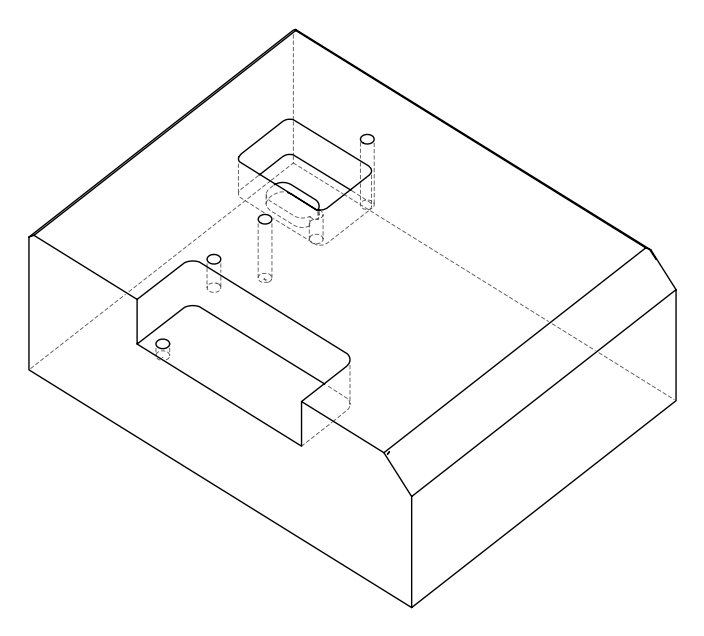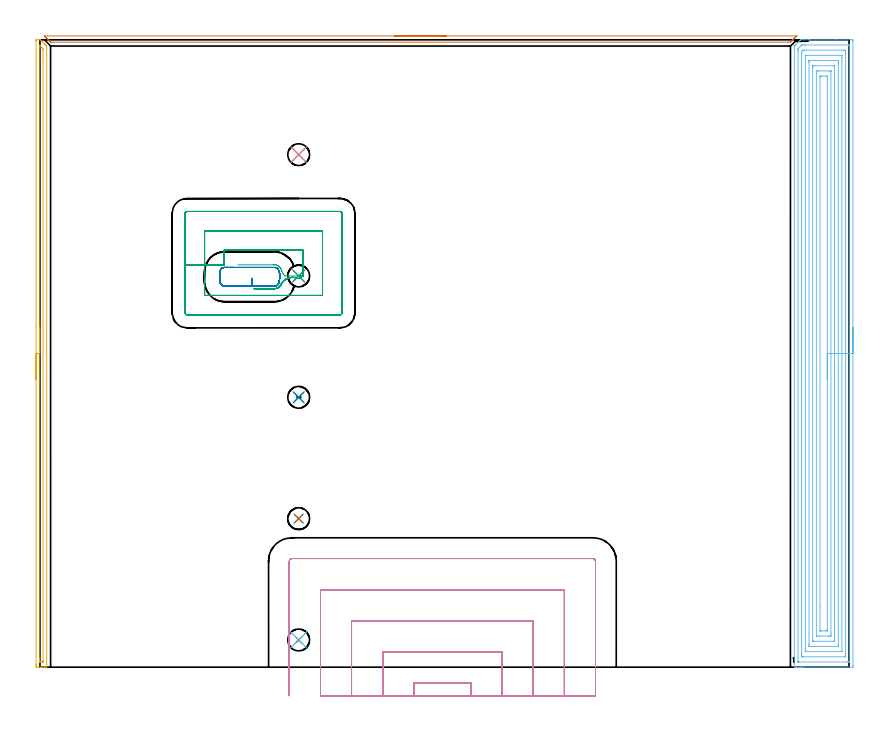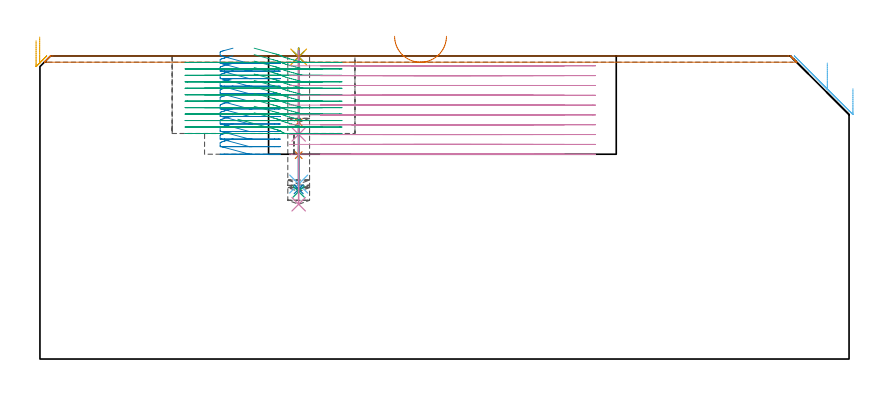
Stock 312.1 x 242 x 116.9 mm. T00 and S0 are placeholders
(PLAN: 16 operations, 5 tool changes, 61.5 min)
(1 SPOT_DRILL | STEP1POCKET | NXT0321_9005460120000 | 0.04 min | 4163 mm3)
(2 SPOT_DRILL_1 | STEP1POCKET_1 | NXT0321_9005460120000 | 0.03 min | 0 mm3)
(3 SPOT_DRILL_2 | STEP1POCKET_2 | NXT0321_9005460120000 | 0.03 min | 1 mm3)
(4 SPOT_DRILL_3 | STEP1POCKET_3 | NXT0321_9005460120000 | 0.03 min | 3259 mm3)
(5 SPOT_DRILL_4 | STEP1POCKET_4 | NXT0321_9005460120000 | 0.03 min | 1 mm3)
(6 DRILL_BLIND_HOLE_INTO_CENTER | STEP1POCKET | NXT0301_055 | 0.06 min | 612 mm3)
(7 DRILL_BLIND_HOLE_INTO_CENTER_1 | STEP1POCKET_1 | NXT0301_055 | 0.11 min | 1356 mm3)
(8 DRILL_BLIND_HOLE_INTO_CENTER_2 | STEP1POCKET_2 | NXT0301_055 | 0.22 min | 2779 mm3)
(9 DRILL_BLIND_HOLE_INTO_CENTER_3 | STEP1POCKET_3 | NXT0301_055 | 0.11 min | 1213 mm3)
(10 DRILL_BLIND_HOLE_INTO_CENTER_4 | STEP1POCKET_4 | NXT0301_055 | 0.24 min | 3101 mm3)
(11 AREA_MILL | FG_CHAMFER_SURFACE | UGT0205_001 | 4.02 min | 2036 mm3)
(12 AREA_MILL_1 | FG_CHAMFER_SURFACE_1 | UGT0205_001 | 15.91 min | 61800 mm3)
(13 AREA_MILL_2 | FG_CHAMFER_SURFACE_2 | UGT0205_001 | 2.46 min | 831 mm3)
(14 MILL_OPEN_POCKET | POCKET_OPEN | NXT0201_011 | Follow Part, ap 3, ae 75% | 2.87 min | 22198 mm3)
(15 MILL_RECTANGULAR_POCKET | POCKET_RECTANGULAR_STRAIGHT | NXT0201_013 | Follow Part, ap 2.5, ae 75% | 10.74 min | 83651 mm3)
(16 MILL_SLOT | SLOT_PARTIAL_RECTANGULAR | NXT0201_012 | Follow Part, ap 4, ae 75% | 24.66 min | 248110 mm3)
(TOOL NXT0321_9005460120000 | NC Spot Drill, 142deg, 12mm, Carbide, Uncoated | D12 PA142 FL30 Z2)
(TOOL NXT0301_055 | Carbide Drill 8.4mm [860.1-0840-042A1-MM 2214] | D8.4 PA140 FL61 Z2)
(TOOL UGT0205_001 | Chamfer Mill 20 x 3 x 45 deg. | D20 FL50 Z2)
(TOOL NXT0201_011 | ENDMILL 12mm [2P460-1200-NA 1630] | D12 FL38 Z6)
(TOOL NXT0201_013 | ENDMILL 10mm | D10 FL30 Z4)
(TOOL NXT0201_012 | ENDMILL 16mm [2P460-1600-NA 1630] | D16 FL38 Z6)
(OP 1 SPOT_DRILL)
G17 G21 G94 G90
T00 M6
G54
G17 G0 G90 X99.8 Y10.5 S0 M3
G43 Z126.9 H0
G94 G81 G98 Z78.638 F250. R82.
G80
M5
M2
(OP 2 SPOT_DRILL_1)
G17 G21 G94 G90
T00 M6
G54
G17 G0 G90 X99.8 Y57.3 S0 M3
G43 Z126.9 H0
G94 G81 G98 Z116.538 F250. R119.9
G80
M5
M2
(OP 3 SPOT_DRILL_2)
G17 G21 G94 G90
T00 M6
G54
G17 G0 G90 X99.8 Y104.1 S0 M3
G43 Z126.9 H0
G94 G81 G98 Z116.538 F250. R119.9
G80
M5
M2
(OP 4 SPOT_DRILL_3)
G17 G21 G94 G90
T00 M6
G54
G17 G0 G90 X99.8 Y150.9 S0 M3
G43 Z126.9 H0
G94 G81 G98 Z86.638 F250. R90.
G80
M5
M2
(OP 5 SPOT_DRILL_4)
G17 G21 G94 G90
T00 M6
G54
G17 G0 G90 X99.8 Y197.7 S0 M3
G43 Z126.9 H0
G94 G81 G98 Z116.538 F250. R119.9
G80
M5
M2
(OP 6 DRILL_BLIND_HOLE_INTO_CENTER)
G17 G21 G94 G90
T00 M6
G54
G17 G0 G90 X99.8 Y10.5 S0 M3
G43 Z126.9 H1
G94 G81 G98 Z67.5 F250. R81.
G80
M5
M2
(OP 7 DRILL_BLIND_HOLE_INTO_CENTER_1)
G17 G21 G94 G90
T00 M6
G54
G17 G0 G90 X99.8 Y57.3 S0 M3
G43 Z126.9 H1
G94 G81 G98 Z91.3 F250. R118.9
G80
M5
M2
(OP 8 DRILL_BLIND_HOLE_INTO_CENTER_2)
G17 G21 G94 G90
T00 M6
G54
G17 G0 G90 X99.8 Y104.1 S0 M3
G43 Z126.9 H1
G94 G81 G98 Z65.5 F250. R118.9
G80
M5
M2
(OP 9 DRILL_BLIND_HOLE_INTO_CENTER_3)
G17 G21 G94 G90
T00 M6
G54
G17 G0 G90 X99.8 Y150.9 S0 M3
G43 Z126.9 H1
G94 G81 G98 Z64.6 F250. R89.
G80
M5
M2
(OP 10 DRILL_BLIND_HOLE_INTO_CENTER_4)
G17 G21 G94 G90
T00 M6
G54
G17 G0 G90 X99.8 Y197.7 S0 M3
G43 Z126.9 H1
G94 G81 G98 Z59.7 F250. R118.9
G80
M5
M2
(OP 11 AREA_MILL)
G17 G21 G94 G90
T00 M6
G54
G17 G0 G90 X-1.5 Y111. S1061 M3
G43 Z126.9 H0
Z122.8
G94 G1 Y111.038 Z121.928 F250.
Y111.152 Z121.063
Y111.341 Z120.212
Y111.603 Z119.38
Y111.937 Z118.574
Y112.34 Z117.8
Y112.808 Z117.064
Y113.34 Z116.372
Y113.929 Z115.729
Y114.572 Z115.14
Y115.264 Z114.608
Y116. Z114.14
Y116.774 Z113.737
Y117.58 Z113.403
Y118.412 Z113.141
Y119.264 Z112.952
Y120.128 Z112.838
Y121. Z112.8
Y241.56
X-1.497 Y241.849 Z112.803
X-1.491 Y241.996 Z112.805
X-1.487 Y241.999 Z112.809
X-1.192 Y242. Z113.103
X-0.329 Z113.971
X0.11 Z114.41
X0.2 Z114.498
X0.798 Y241.403 Z115.097
X0.986 Y241.216 Z115.282
X1.501 Y240.699 Z115.801
X1.69 Y240.511 Z115.988
X1.857 Y240.346 Z116.151
X2.016 Y240.186 Z116.313
X2.136 Y240.065 Z116.434
X2.292 Y239.91 Z116.587
X2.579 Y239.619 Z116.879
X2.593 Y239.6 Z116.893
X2.6 Y238.727 Z116.9
Y0.151
X2.597 Y0.01 Z116.888
X2.497 Y0.003 Z116.789
X2.391 Y0. Z116.69
X1.701 Z116.
X1.142 Z115.441
X0.55 Z114.846
X0.254 Z114.551
X-1.072 Z113.223
X-1.192 Y0.002 Z113.102
X-1.492 Y0.01 Z112.803
X-1.497 Y0.285 Z112.8
X-1.5 Y0.597
Y0.912
Y121.
X-0.086 Z114.214
X-0.085 Y239.377 Z114.215
X-0.084 Y239.619 Z114.216
X-0.081 Y239.759 Z114.219
X-0.079 Y239.813 Z114.221
X-0.049 Y239.787 Z114.251
X0.128 Y239.619 Z114.428
X0.55 Y239.199 Z114.85
X1.018 Y238.727 Z115.318
X1.179 Y238.559 Z115.479
X1.181 Y238.401 Z115.481
X1.185 Y238.077 Z115.485
X1.186 Y233.533 Z115.486
X1.185 Y2.622 Z115.485
X1.184 Y2.381 Z115.484
X1.181 Y2.056 Z115.481
X1.179 Y2.019 Z115.479
X1.173 Y2.01 Z115.473
X1.145 Y2.007 Z115.445
X1.046 Y2.002 Z115.346
X0.922 Y2. Z115.222
X0.55 Z114.85
X0.049 Y2.002 Z114.349
X-0.053 Y2.007 Z114.247
X-0.071 Y2.009 Z114.229
X-0.079 Y2.042 Z114.221
X-0.082 Y2.136 Z114.218
X-0.084 Y2.381 Z114.216
X-0.086 Y3.032 Z114.214
Y3.273
Y121.
Y121.872 Z114.252
Y122.736 Z114.366
Y123.588 Z114.555
Y124.42 Z114.817
Y125.226 Z115.151
Y126. Z115.554
Y126.736 Z116.023
Y127.428 Z116.554
Y128.071 Z117.143
Y128.66 Z117.786
Y129.192 Z118.478
Y129.66 Z119.214
Y130.063 Z119.988
Y130.397 Z120.794
Y130.659 Z121.626
Y130.848 Z122.478
Y130.962 Z123.343
Y131. Z124.214
G0 Z126.9
M5
M2
(OP 12 AREA_MILL_1)
G17 G21 G94 G90
T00 M6
G54
G17 G0 G90 X313.6 Y131. S1061 M3
G43 Z126.9 H0
Z104.3
G94 G1 Y130.962 Z103.428 F250.
Y130.848 Z102.564
Y130.659 Z101.712
Y130.397 Z100.88
Y130.063 Z100.074
Y129.66 Z99.3
Y129.191 Z98.564
Y128.66 Z97.872
Y128.071 Z97.229
Y127.428 Z96.64
Y126.736 Z96.109
Y126. Z95.64
Y125.226 Z95.237
Y124.42 Z94.903
Y123.588 Z94.641
Y122.736 Z94.452
Y121.872 Z94.338
Y121. Z94.3
Y0.597
X313.598 Y0.002 Z94.299
X313.597 Y0.001 Z94.3
X294.87 Y0. Z113.025
X294.273 Z113.621
X293.684 Z114.213
X293.381 Z114.515
X292.792 Z115.104
X292.489 Z115.406
X291.884 Z116.015
X291.405 Z116.494
X291.051 Z116.84
X291.026 Y0.004 Z116.864
X291.003 Y0.009 Z116.888
X291. Y0.151 Z116.9
Y238.727
X291.007 Y239.601 Z116.893
X291.021 Y239.619 Z116.879
X291.152 Y239.752 Z116.747
X291.285 Y239.886 Z116.614
X293.069 Y241.669 Z114.83
X293.248 Y241.849 Z114.65
X293.381 Y241.977 Z114.517
X293.398 Y241.99 Z114.5
X293.987 Y242. Z113.912
X294.559 Z113.34
X295.165 Z112.731
X296.36 Z111.537
X296.949 Z110.946
X307.058 Z100.839
X313.003 Z94.895
X313.299 Y241.998 Z94.598
X313.592 Y241.99 Z94.306
X313.599 Y241.698 Z94.299
X313.6 Y121. Z94.3
X312.186 Z95.714
X312.185 Y2.306 Z95.715
X312.184 Y2.231 Z95.716
X312.179 Y2.082 Z95.721
X312.175 Y2.009 Z95.725
X312.158 Y2.006 Z95.742
X312.111 Y2.004 Z95.789
X311.6 Y2. Z96.3
X292.87 Z115.03
X292.489 Y2.004 Z115.411
X292.436 Y2.007 Z115.464
X292.425 Y2.009 Z115.475
X292.421 Y2.057 Z115.479
X292.417 Y2.156 Z115.483
X292.415 Y2.306 Z115.485
X292.414 Y2.381 Z115.486
X292.415 Y237.985 Z115.485
X292.416 Y238.136 Z115.484
X292.421 Y238.436 Z115.479
X292.427 Y238.566 Z115.473
X292.445 Y238.588 Z115.455
X292.489 Y238.638 Z115.411
X292.533 Y238.683 Z115.367
X292.577 Y238.727 Z115.323
X293.469 Y239.619 Z114.431
X293.738 Y239.884 Z114.162
X293.816 Y239.958 Z114.084
X293.846 Y239.985 Z114.054
X293.9 Y239.992 Z114.
X294.273 Y239.997 Z113.627
X294.784 Y240. Z113.116
X295.165 Z112.735
X311.73 Z96.17
X312.111 Y239.996 Z95.789
X312.164 Y239.993 Z95.736
X312.175 Y239.991 Z95.725
X312.179 Y239.943 Z95.721
X312.183 Y239.844 Z95.717
X312.185 Y239.694 Z95.715
X312.186 Y239.619 Z95.714
Y121.
X310.772 Z97.128
X310.771 Y5.057 Z97.129
Y4.613
X310.767 Y4.165 Z97.133
X310.765 Y4.055 Z97.135
X310.76 Y4.01 Z97.14
X310.656 Y4.006 Z97.244
X310.491 Y4.001 Z97.409
X294.437 Z113.463
X294.273 Y4.004 Z113.627
X294.109 Y4.01 Z113.791
X293.835 Y4.026 Z114.065
X293.833 Y4.165 Z114.067
X293.83 Y4.608 Z114.07
X293.829 Y5.057 Z114.071
Y5.501
Y236.943
X293.83 Y237.386 Z114.07
X293.834 Y237.499 Z114.066
X293.835 Y237.523 Z114.065
X293.848 Y237.54 Z114.052
X293.885 Y237.581 Z114.015
X294.135 Y237.835 Z113.765
X294.206 Y237.902 Z113.694
X294.273 Y237.963 Z113.627
X294.32 Y237.99 Z113.58
X294.364 Y237.994 Z113.536
X294.455 Y237.997 Z113.445
X294.637 Y237.999 Z113.263
X295. Y238. Z112.9
X310.163 Y237.999 Z97.737
X310.327 Y237.996 Z97.573
X310.491 Y237.99 Z97.409
X310.765 Y237.974 Z97.135
X310.767 Y237.835 Z97.133
X310.77 Y237.392 Z97.13
X310.771 Y236.943 Z97.129
X310.772 Y236.499 Z97.128
Y121.
X309.357 Z98.543
Y6.84
X309.353 Y6.031 Z98.547
X309.351 Y6.01 Z98.549
X309.331 Y6.006 Z98.57
X309.278 Y6.002 Z98.622
X309.173 Y6. Z98.727
X308.963 Z98.937
X295.416 Z112.484
X295.318 Y6.002 Z112.582
X295.269 Y6.006 Z112.631
X295.25 Y6.01 Z112.65
X295.249 Y6.023 Z112.651
X295.243 Y6.762 Z112.657
Y6.84
Y235.16
X295.247 Y235.969 Z112.653
X295.249 Y235.99 Z112.651
X295.269 Y235.994 Z112.631
X295.321 Y235.998 Z112.579
X295.427 Y236. Z112.473
X295.637 Z112.263
X309.184 Z98.716
X309.282 Y235.998 Z98.618
X309.331 Y235.994 Z98.569
X309.35 Y235.99 Z98.55
X309.351 Y235.977 Z98.549
X309.357 Y235.238 Z98.543
Y235.16
Y121.
X307.943 Z99.957
Y8.624
X307.942 Y8.334 Z99.958
X307.937 Y8.041 Z99.963
X307.936 Y8.01 Z99.964
X307.923 Y8.008 Z99.977
X307.885 Y8.004 Z100.015
X307.807 Y8.001 Z100.093
X297.573 Y8. Z110.327
X296.949 Y8.002 Z110.951
X296.676 Y8.005 Z111.224
X296.663 Y8.015 Z111.237
X296.661 Y8.02 Z111.239
X296.658 Y8.624 Z111.242
X296.657 Y8.916 Z111.243
Y233.376
X296.658 Y233.666 Z111.242
X296.663 Y233.959 Z111.237
X296.664 Y233.99 Z111.236
X296.677 Y233.993 Z111.223
X296.715 Y233.997 Z111.185
X296.793 Y233.999 Z111.107
X307.027 Y234. Z100.873
X307.651 Y233.998 Z100.249
X307.924 Y233.995 Z99.976
X307.937 Y233.985 Z99.963
X307.939 Y233.98 Z99.961
X307.942 Y233.376 Z99.958
X307.943 Y233.084 Z99.957
Y121.
X306.529 Z101.371
X306.528 Y10.639 Z101.372
X306.526 Y10.408 Z101.374
X306.522 Y10.078 Z101.378
X306.514 Y10.01 Z101.386
X306.411 Y10.005 Z101.489
X306.274 Y10.001 Z101.626
X298.732 Y10. Z109.168
X298.247 Y10.001 Z109.653
X298.111 Y10.007 Z109.789
X298.085 Y10.009 Z109.815
X298.078 Y10.055 Z109.822
X298.074 Y10.175 Z109.826
X298.072 Y10.408 Z109.828
Y231.361
X298.074 Y231.592 Z109.826
X298.078 Y231.922 Z109.822
X298.086 Y231.99 Z109.814
X298.189 Y231.995 Z109.711
X298.326 Y231.999 Z109.574
X305.868 Y232. Z102.032
X306.353 Y231.999 Z101.547
X306.489 Y231.993 Z101.411
X306.515 Y231.991 Z101.385
X306.522 Y231.945 Z101.378
X306.526 Y231.825 Z101.374
X306.528 Y231.592 Z101.372
X306.529 Y121. Z101.371
X305.115 Z102.785
Y12.945
X305.112 Y12.192 Z102.788
X305.11 Y12.057 Z102.79
X305.108 Y12.015 Z102.792
X305.071 Y12.01 Z102.829
X304.976 Y12.007 Z102.924
X304.275 Y12. Z103.625
X304.084 Z103.816
X300.708 Z107.192
X299.816 Z108.084
X299.624 Y12.002 Z108.276
X299.561 Y12.005 Z108.339
X299.511 Y12.01 Z108.389
X299.492 Y12.02 Z108.408
X299.49 Y12.053 Z108.41
X299.487 Y12.192 Z108.413
X299.486 Y12.33 Z108.414
X299.485 Y229.055 Z108.415
X299.488 Y229.808 Z108.412
X299.49 Y229.943 Z108.41
X299.492 Y229.985 Z108.408
X299.529 Y229.99 Z108.371
X299.624 Y229.993 Z108.276
X300.325 Y230. Z107.575
X300.516 Z107.384
X303.892 Z104.008
X304.784 Z103.116
X304.976 Y229.998 Z102.924
X305.039 Y229.995 Z102.861
X305.089 Y229.99 Z102.811
X305.108 Y229.98 Z102.792
X305.11 Y229.947 Z102.79
X305.113 Y229.808 Z102.787
X305.114 Y229.67 Z102.786
X305.115 Y121. Z102.785
X303.7 Z104.2
Y14.359
X303.699 Y14.189 Z104.201
X303.695 Y14.054 Z104.205
X303.694 Y14.018 Z104.206
X303.678 Y14.01 Z104.222
X303.625 Y14.007 Z104.275
X303.192 Y14. Z104.708
X303.167 Z104.733
X301.383 Z106.517
X300.979 Y14.004 Z106.921
X300.929 Y14.007 Z106.971
X300.908 Y14.01 Z106.992
X300.906 Y14.023 Z106.994
X300.902 Y14.082 Z106.998
X300.901 Y14.139 Z106.999
X300.9 Y23.229 Z107.
Y227.641
X300.901 Y227.811 Z106.999
X300.905 Y227.946 Z106.995
X300.906 Y227.982 Z106.994
X300.922 Y227.99 Z106.978
X300.975 Y227.993 Z106.925
X301.408 Y228. Z106.492
X301.433 Z106.467
X303.217 Z104.683
X303.621 Y227.996 Z104.279
X303.671 Y227.993 Z104.229
X303.692 Y227.99 Z104.208
X303.694 Y227.978 Z104.206
X303.698 Y227.918 Z104.202
X303.7 Y227.861 Z104.2
X303.701 Y217.183
X303.7 Y121.
Y120.128 Z104.238
Y119.263 Z104.351
Y118.412 Z104.54
Y117.58 Z104.803
Y116.774 Z105.136
Y116. Z105.539
Y115.264 Z106.008
Y114.572 Z106.539
Y113.929 Z107.128
Y113.34 Z107.772
Y112.808 Z108.464
Y112.34 Z109.2
Y111.937 Z109.973
Y111.603 Z110.779
Y111.341 Z111.611
Y111.152 Z112.463
Y111.038 Z113.328
Y111. Z114.2
G0 Z126.9
M5
M2
(OP 13 AREA_MILL_2)
G17 G21 G94 G90
T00 M6
G54
G17 G0 G90 X136.8 Y243.5 S1061 M3
G43 Z126.9 H0
Z124.5
G94 G1 X136.838 Z123.628 F250.
X136.952 Z122.764
X137.141 Z121.912
X137.403 Z121.08
X137.737 Z120.274
X138.14 Z119.5
X138.608 Z118.764
X139.14 Z118.072
X139.729 Z117.429
X140.372 Z116.84
X141.064 Z116.309
X141.8 Z115.84
X142.574 Z115.437
X143.38 Z115.103
X144.212 Z114.841
X145.063 Z114.652
X145.928 Z114.538
X146.8 Z114.5
X291.896 Y243.499 Z114.499
Y243.498 Z114.5
Y243.495 Z114.503
X291.502 Y243.102 Z114.898
X291.301 Y242.9 Z115.098
X291.139 Y242.736 Z115.259
X290.981 Y242.58 Z115.418
X290.855 Y242.454 Z115.544
X290.702 Y242.3 Z115.695
X290.554 Y242.153 Z115.845
X290.409 Y242.008 Z115.99
X290.266 Y241.864 Z116.132
X290.127 Y241.726 Z116.272
X289.963 Y241.562 Z116.436
X289.829 Y241.427 Z116.569
X289.517 Y241.119 Z116.88
X289.5 Y241.107 Z116.893
X288.625 Y241.1 Z116.9
X4.975
X4.213 Y241.104 Z116.896
X4.1 Y241.107 Z116.893
X4.083 Y241.119 Z116.88
X3.771 Y241.427 Z116.569
X3.637 Y241.562 Z116.436
X3.473 Y241.726 Z116.272
X3.334 Y241.864 Z116.132
X3.191 Y242.008 Z115.99
X3.046 Y242.153 Z115.845
X2.898 Y242.3 Z115.695
X2.745 Y242.454 Z115.544
X2.619 Y242.58 Z115.418
X2.461 Y242.736 Z115.259
X2.299 Y242.9 Z115.098
X2.192 Y243.006 Z114.991
X1.853 Y243.346 Z114.652
X1.763 Y243.435 Z114.56
X1.71 Y243.489 Z114.503
X1.781 Y243.497 Z114.5
X1.816 Y243.5
X146.8
X147.672 Z114.538
X148.536 Z114.652
X149.388 Z114.841
X150.22 Z115.103
X151.026 Z115.437
X151.8 Z115.84
X152.536 Z116.309
X153.228 Z116.84
X153.871 Z117.429
X154.46 Z118.072
X154.991 Z118.764
X155.46 Z119.5
X155.863 Z120.274
X156.197 Z121.08
X156.459 Z121.912
X156.648 Z122.764
X156.762 Z123.628
X156.8 Z124.5
G0 Z126.9
M5
M2
(OP 14 MILL_OPEN_POCKET)
G17 G21 G94 G90
T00 M6
G54
G17 G0 G90 X74.47 Y154.2 S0 M3
G43 Z126.9 H1
Z119.9
G94 G1 X71.2 Z119.024 F250.
X71.015 Z118.974
X70.567 Y154.089 Z118.85
X70.165 Y153.861 Z118.727
X69.839 Y153.535 Z118.603
X69.611 Y153.133 Z118.479
X69.5 Y152.685 Z118.356
Y148.515 Z117.238
X69.611 Y148.067 Z117.115
X69.839 Y147.665 Z116.991
X70.165 Y147.339 Z116.867
X70.567 Y147.111 Z116.743
X71.015 Y147. Z116.62
X80.85 Z113.985
X90.5 F500.
G3 X92.162 Y148.345 R1.7
G1 X92.719 Y150.95
X92.133 Y152.973
G3 X90.5 Y154.2 R1.7
G1 X71.2
G3 X69.5 Y152.5 R1.7
G1 Y148.7
G3 X71.2 Y147. R1.7
G1 X80.85
X81.85
Y150. F250.
G0 X74.47 Y154.2 Z116.985
G1 X71.2 Z116.108
X71.015 Z116.059
X70.567 Y154.089 Z115.935
X70.165 Y153.861 Z115.811
X69.839 Y153.535 Z115.688
X69.611 Y153.133 Z115.564
X69.5 Y152.685 Z115.44
Y148.515 Z114.323
X69.611 Y148.067 Z114.199
X69.839 Y147.665 Z114.076
X70.165 Y147.339 Z113.952
X70.567 Y147.111 Z113.828
X71.015 Y147. Z113.704
X80.85 Z111.069
X90.5 F500.
G3 X92.162 Y148.345 R1.7
G1 X92.719 Y150.95
X92.133 Y152.973
G3 X90.5 Y154.2 R1.7
G1 X71.2
G3 X69.5 Y152.5 R1.7
G1 Y148.7
G3 X71.2 Y147. R1.7
G1 X80.85
X81.85
Y150. F250.
G0 X74.47 Y154.2 Z114.069
G1 X71.2 Z113.193
X71.015 Z113.143
X70.567 Y154.089 Z113.02
X70.165 Y153.861 Z112.896
X69.839 Y153.535 Z112.772
X69.611 Y153.133 Z112.649
X69.5 Y152.685 Z112.525
Y148.515 Z111.408
X69.611 Y148.067 Z111.284
X69.839 Y147.665 Z111.16
X70.165 Y147.339 Z111.036
X70.567 Y147.111 Z110.913
X71.015 Y147. Z110.789
X71.2 Z110.739
X80.85 Z108.154
X90.5 F500.
G3 X92.162 Y148.345 R1.7
G1 X92.719 Y150.95
X92.133 Y152.973
G3 X90.5 Y154.2 R1.7
G1 X71.2
G3 X69.5 Y152.5 R1.7
G1 Y148.7
G3 X71.2 Y147. R1.7
G1 X80.85
X81.85
Y150. F250.
G0 X74.47 Y154.2 Z111.154
G1 X71.2 Z110.278
X71.015 Z110.228
X70.567 Y154.089 Z110.104
X70.165 Y153.861 Z109.981
X69.839 Y153.535 Z109.857
X69.611 Y153.133 Z109.733
X69.5 Y152.685 Z109.609
Y148.515 Z108.492
X69.611 Y148.067 Z108.369
X69.839 Y147.665 Z108.245
X70.165 Y147.339 Z108.121
X70.567 Y147.111 Z107.997
X71.015 Y147. Z107.874
X80.85 Z105.238
X90.5 F500.
G3 X92.162 Y148.345 R1.7
G1 X92.719 Y150.95
X92.133 Y152.973
G3 X90.5 Y154.2 R1.7
G1 X71.2
G3 X69.5 Y152.5 R1.7
G1 Y148.7
G3 X71.2 Y147. R1.7
G1 X80.85
X81.85
Y150. F250.
G0 X74.47 Y154.2 Z108.238
G1 X71.2 Z107.362
X71.015 Z107.313
X70.567 Y154.089 Z107.189
X70.165 Y153.861 Z107.065
X69.839 Y153.535 Z106.942
X69.611 Y153.133 Z106.818
X69.5 Y152.685 Z106.694
Y148.515 Z105.577
X69.611 Y148.067 Z105.453
X69.839 Y147.665 Z105.329
X70.165 Y147.339 Z105.206
X70.567 Y147.111 Z105.082
X71.015 Y147. Z104.958
X80.85 Z102.323
X90.5 F500.
G3 X92.162 Y148.345 R1.7
G1 X92.719 Y150.95
X92.133 Y152.973
G3 X90.5 Y154.2 R1.7
G1 X71.2
G3 X69.5 Y152.5 R1.7
G1 Y148.7
G3 X71.2 Y147. R1.7
G1 X80.85
X81.85
Y150. F250.
G0 X74.47 Y154.2 Z105.323
G1 X71.2 Z104.447
X71.015 Z104.397
X70.567 Y154.089 Z104.274
X70.165 Y153.861 Z104.15
X69.839 Y153.535 Z104.026
X69.611 Y153.133 Z103.902
X69.5 Y152.685 Z103.779
Y148.515 Z102.662
X69.611 Y148.067 Z102.538
X69.839 Y147.665 Z102.414
X70.165 Y147.339 Z102.29
X70.567 Y147.111 Z102.167
X71.015 Y147. Z102.043
X71.2 Z101.993
X80.85 Z99.408
X90.5 F500.
G3 X92.162 Y148.345 R1.7
G1 X92.719 Y150.95
X92.133 Y152.973
G3 X90.5 Y154.2 R1.7
G1 X71.2
G3 X69.5 Y152.5 R1.7
G1 Y148.7
G3 X71.2 Y147. R1.7
G1 X80.85
X81.85
Y150. F250.
G0 X74.47 Y154.2 Z102.408
G1 X71.2 Z101.531
X71.015 Z101.482
X70.567 Y154.089 Z101.358
X70.165 Y153.861 Z101.235
X69.839 Y153.535 Z101.111
X69.611 Y153.133 Z100.987
X69.5 Y152.685 Z100.863
Y148.515 Z99.746
X69.611 Y148.067 Z99.622
X69.839 Y147.665 Z99.499
X70.165 Y147.339 Z99.375
X70.567 Y147.111 Z99.251
X71.015 Y147. Z99.127
X80.85 Z96.492
X90.5 F500.
G3 X92.162 Y148.345 R1.7
G1 X92.719 Y150.95
X92.133 Y152.973
G3 X90.5 Y154.2 R1.7
G1 X71.2
G3 X69.5 Y152.5 R1.7
G1 Y148.7
G3 X71.2 Y147. R1.7
G1 X80.85
X81.85
Y150. F250.
G0 X74.47 Y154.2 Z99.492
G1 X71.2 Z98.616
X71.015 Z98.567
X70.567 Y154.089 Z98.443
X70.165 Y153.861 Z98.319
X69.839 Y153.535 Z98.195
X69.611 Y153.133 Z98.072
X69.5 Y152.685 Z97.948
Y148.515 Z96.831
X69.611 Y148.067 Z96.707
X69.839 Y147.665 Z96.583
X70.165 Y147.339 Z96.46
X70.567 Y147.111 Z96.336
X71.015 Y147. Z96.212
X80.85 Z93.577
X90.5 F500.
G3 X92.162 Y148.345 R1.7
G1 X92.719 Y150.95
X92.133 Y152.973
G3 X90.5 Y154.2 R1.7
G1 X71.2
G3 X69.5 Y152.5 R1.7
G1 Y148.7
G3 X71.2 Y147. R1.7
G1 X80.85
X81.85
Y150. F250.
G0 X74.47 Y154.2 Z96.577
G1 X71.2 Z95.701
X71.015 Z95.651
X70.567 Y154.089 Z95.527
X70.165 Y153.861 Z95.404
X69.839 Y153.535 Z95.28
X69.611 Y153.133 Z95.156
X69.5 Y152.685 Z95.033
Y148.515 Z93.915
X69.611 Y148.067 Z93.792
X69.839 Y147.665 Z93.668
X70.165 Y147.339 Z93.544
X70.567 Y147.111 Z93.42
X71.015 Y147. Z93.297
X80.85 Z90.662
X90.5 F500.
G3 X92.162 Y148.345 R1.7
G1 X92.719 Y150.95
X92.133 Y152.973
G3 X90.5 Y154.2 R1.7
G1 X71.2
G3 X69.5 Y152.5 R1.7
G1 Y148.7
G3 X71.2 Y147. R1.7
G1 X80.85
X81.85
Y150. F250.
G0 X74.47 Y154.2 Z93.662
G1 X71.2 Z92.785
X71.015 Z92.736
X70.567 Y154.089 Z92.612
X70.165 Y153.861 Z92.488
X69.839 Y153.535 Z92.365
X69.611 Y153.133 Z92.241
X69.5 Y152.685 Z92.117
Y148.515 Z91.
X69.611 Y148.067 Z90.876
X69.839 Y147.665 Z90.753
X70.165 Y147.339 Z90.629
X70.567 Y147.111 Z90.505
X71.015 Y147. Z90.381
X80.85 Z87.746
X90.5 F500.
G3 X92.162 Y148.345 R1.7
G1 X92.719 Y150.95
X92.133 Y152.973
G3 X90.5 Y154.2 R1.7
G1 X71.2
G3 X69.5 Y152.5 R1.7
G1 Y148.7
G3 X71.2 Y147. R1.7
G1 X80.85
X81.85
Y150. F250.
G0 X74.47 Y154.2 Z90.746
G1 X71.2 Z89.87
X71.015 Z89.82
X70.567 Y154.089 Z89.697
X70.165 Y153.861 Z89.573
X69.839 Y153.535 Z89.449
X69.611 Y153.133 Z89.326
X69.5 Y152.685 Z89.202
Y148.515 Z88.085
X69.611 Y148.067 Z87.961
X69.839 Y147.665 Z87.837
X70.165 Y147.339 Z87.713
X70.567 Y147.111 Z87.59
X71.015 Y147. Z87.466
X80.85 Z84.831
X90.5 F500.
G3 X92.162 Y148.345 R1.7
G1 X92.719 Y150.95
X92.133 Y152.973
G3 X90.5 Y154.2 R1.7
G1 X71.2
G3 X69.5 Y152.5 R1.7
G1 Y148.7
G3 X71.2 Y147. R1.7
G1 X80.85
X81.85
Y150. F250.
G0 X74.47 Y154.2 Z87.831
G1 X71.2 Z86.955
X71.015 Z86.905
X70.567 Y154.089 Z86.781
X70.165 Y153.861 Z86.658
X69.839 Y153.535 Z86.534
X69.611 Y153.133 Z86.41
X69.5 Y152.685 Z86.286
Y148.515 Z85.169
X69.611 Y148.067 Z85.046
X69.839 Y147.665 Z84.922
X70.165 Y147.339 Z84.798
X70.567 Y147.111 Z84.674
X71.015 Y147. Z84.551
X80.85 Z81.915
X90.5 F500.
G3 X92.162 Y148.345 R1.7
G1 X92.719 Y150.95
X92.133 Y152.973
G3 X90.5 Y154.2 R1.7
G1 X71.2
G3 X69.5 Y152.5 R1.7
G1 Y148.7
G3 X71.2 Y147. R1.7
G1 X80.85
X81.85
Y150. F250.
G0 X74.47 Y154.2 Z84.915
G1 X71.2 Z84.039
X71.015 Z83.99
X70.567 Y154.089 Z83.866
X70.165 Y153.861 Z83.742
X69.839 Y153.535 Z83.619
X69.611 Y153.133 Z83.495
X69.5 Y152.685 Z83.371
Y148.515 Z82.254
X69.611 Y148.067 Z82.13
X69.839 Y147.665 Z82.006
X70.165 Y147.339 Z81.883
X70.567 Y147.111 Z81.759
X71.015 Y147. Z81.635
X80.85 Z79.
X90.5 F500.
G3 X92.162 Y148.345 R1.7
G1 X92.719 Y150.95
X92.133 Y152.973
G3 X90.5 Y154.2 R1.7
G1 X71.2
G3 X69.5 Y152.5 R1.7
G1 Y148.7
G3 X71.2 Y147. R1.7
G1 X80.85
X81.85
Y150. F250.
G0 Z126.9
M5
M2
(OP 15 MILL_RECTANGULAR_POCKET)
G17 G21 G94 G90
T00 M6
G54
G17 G0 G90 X82.629 Y146. S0 M3
G43 Z126.9 H0
Z119.9
G94 G1 X89.91 Z117.949 F250.
X90.218 Y145.98 Z117.866
X91.045 Y146.052 Z117.644
X91.345 Y146.125 Z117.561
X91.501 Y146.187 Z117.516
X91.787 Y146.338 Z117.429
X92.142 Y146.544 Z117.32
X92.553 Y146.934 Z117.168
X92.88 Y147.39 Z117.017
X93.006 Y147.645 Z116.941
X93.151 Y147.926 Z116.856
X93.259 Y148.098 Z116.802
X93.449 Y148.351 Z116.717
X93.639 Y148.605 Z116.632
X94.201 Y149.166 Z116.419
X94.845 Y149.632 Z116.206
X95.555 Y149.991 Z115.993
X96.312 Y150.232 Z115.78
X97.098 Y150.35 Z115.567
X97.893 Y150.343 Z115.354
X98.677 Y150.21 Z115.141
X99.564 Y149.921 Z114.891
X99.79 Y149.899 Z114.83
X100.014 Y149.926 Z114.77
X100.331 Y150.054 Z114.678
X100.444 Y150.146 Z114.639
X100.536 Y150.225 Z114.607
X100.606 Y150.323 Z114.574
X100.689 Y150.438 Z114.536
X100.791 Y150.759 Z114.446
Y150.9 Z114.408
X101.5 F500.
Y160.8
X71.
Y155.2
X63.5
Y143.4
X109.
Y168.3
X63.5
Y155.2
X56.
Y136.7
G3 X56.8 Y135.9 R0.8
G1 X115.7
G3 X116.5 Y136.7 R0.8
G1 Y175.
G3 X115.7 Y175.8 R0.8
G1 X56.8
G3 X56. Y175. R0.8
G1 Y155.2
Y154.2
G0 X82.627 Y146. Z117.408
G1 X89.91 Z115.457 F250.
X90.218 Y145.98 Z115.374
X91.045 Y146.052 Z115.152
X91.345 Y146.125 Z115.069
X91.501 Y146.187 Z115.024
X91.787 Y146.338 Z114.937
X92.142 Y146.544 Z114.827
X92.553 Y146.934 Z114.675
X92.894 Y147.413 Z114.518
X93.006 Y147.645 Z114.449
X93.151 Y147.926 Z114.364
X93.616 Y148.578 Z114.149
X94.178 Y149.147 Z113.935
X94.824 Y149.619 Z113.721
X95.536 Y149.983 Z113.506
X96.298 Y150.228 Z113.292
X97.088 Y150.35 Z113.078
X97.888 Y150.344 Z112.863
X98.677 Y150.21 Z112.649
X99.564 Y149.921 Z112.399
X99.96 Y149.915 Z112.293
X100.331 Y150.054 Z112.187
X100.567 Y150.256 Z112.103
X100.642 Y150.376 Z112.065
X100.716 Y150.496 Z112.028
X100.791 Y150.759 Z111.954
Y150.9 Z111.917
X101.5 F500.
Y160.8
X71.
Y155.2
X63.5
Y143.4
X109.
Y168.3
X63.5
Y155.2
X56.
Y136.7
G3 X56.8 Y135.9 R0.8
G1 X115.7
G3 X116.5 Y136.7 R0.8
G1 Y175.
G3 X115.7 Y175.8 R0.8
G1 X56.8
G3 X56. Y175. R0.8
G1 Y155.2
Y154.2
G0 X82.628 Y146. Z114.917
G1 X89.91 Z112.965 F250.
X90.218 Y145.98 Z112.882
X90.605 Y145.995 Z112.779
X90.911 Y146.04 Z112.696
X91.128 Y146.072 Z112.637
X91.341 Y146.124 Z112.578
X91.504 Y146.188 Z112.532
X91.787 Y146.338 Z112.446
X92.142 Y146.544 Z112.336
X92.553 Y146.934 Z112.184
X92.809 Y147.276 Z112.069
X93.151 Y147.926 Z111.872
X93.616 Y148.578 Z111.658
X94.178 Y149.147 Z111.444
X94.824 Y149.619 Z111.229
X95.536 Y149.983 Z111.015
X96.298 Y150.228 Z110.8
X97.088 Y150.35 Z110.586
X97.888 Y150.344 Z110.372
X98.677 Y150.21 Z110.157
X99.543 Y149.936 Z109.914
X99.685 Y149.903 Z109.875
X100.021 Y149.927 Z109.785
X100.332 Y150.055 Z109.694
X100.445 Y150.147 Z109.655
X100.552 Y150.239 Z109.618
X100.679 Y150.421 Z109.558
X100.763 Y150.626 Z109.499
X100.791 Y150.9 Z109.425
X101.5 F500.
Y160.8
X71.
Y155.2
X63.5
Y143.4
X109.
Y168.3
X63.5
Y155.2
X56.
Y136.7
G3 X56.8 Y135.9 R0.8
G1 X115.7
G3 X116.5 Y136.7 R0.8
G1 Y175.
G3 X115.7 Y175.8 R0.8
G1 X56.8
G3 X56. Y175. R0.8
G1 Y155.2
Y154.2
G0 X82.627 Y146. Z112.425
G1 X89.91 Z110.473 F250.
X90.218 Y145.98 Z110.391
X90.605 Y145.995 Z110.287
X90.911 Y146.04 Z110.204
X91.128 Y146.072 Z110.145
X91.341 Y146.124 Z110.087
X91.504 Y146.188 Z110.04
X91.787 Y146.338 Z109.954
X92.142 Y146.544 Z109.844
X92.553 Y146.934 Z109.692
X92.809 Y147.276 Z109.577
X93.151 Y147.926 Z109.38
X93.616 Y148.578 Z109.166
X94.178 Y149.147 Z108.952
X94.824 Y149.619 Z108.737
X95.536 Y149.983 Z108.523
X96.298 Y150.228 Z108.309
X97.088 Y150.35 Z108.094
X97.888 Y150.344 Z107.88
X98.677 Y150.21 Z107.666
X99.543 Y149.936 Z107.422
X99.685 Y149.903 Z107.383
X100.021 Y149.927 Z107.293
X100.332 Y150.055 Z107.203
X100.605 Y150.305 Z107.103
X100.726 Y150.52 Z107.037
X100.791 Y150.759 Z106.971
Y150.9 Z106.933
X101.5 F500.
Y160.8
X71.
Y155.2
X63.5
Y143.4
X109.
Y168.3
X63.5
Y155.2
X56.
Y136.7
G3 X56.8 Y135.9 R0.8
G1 X115.7
G3 X116.5 Y136.7 R0.8
G1 Y175.
G3 X115.7 Y175.8 R0.8
G1 X56.8
G3 X56. Y175. R0.8
G1 Y155.2
Y154.2
G0 X82.626 Y146. Z109.933
G1 X89.91 Z107.982 F250.
X90.218 Y145.98 Z107.899
X91.045 Y146.052 Z107.676
X91.345 Y146.125 Z107.594
X91.501 Y146.187 Z107.549
X91.787 Y146.338 Z107.462
X92.142 Y146.544 Z107.352
X92.553 Y146.934 Z107.2
X92.894 Y147.413 Z107.042
X93.006 Y147.645 Z106.973
X93.151 Y147.926 Z106.889
X93.616 Y148.578 Z106.674
X94.178 Y149.147 Z106.46
X94.824 Y149.619 Z106.246
X95.536 Y149.983 Z106.031
X96.298 Y150.228 Z105.817
X97.088 Y150.35 Z105.603
X97.888 Y150.344 Z105.388
X98.677 Y150.21 Z105.174
X99.564 Y149.921 Z104.924
X99.96 Y149.915 Z104.818
X100.331 Y150.054 Z104.712
X100.444 Y150.146 Z104.673
X100.551 Y150.238 Z104.635
X100.709 Y150.481 Z104.557
X100.791 Y150.759 Z104.479
Y150.9 Z104.442
X101.5 F500.
Y160.8
X71.
Y155.2
X63.5
Y143.4
X109.
Y168.3
X63.5
Y155.2
X56.
Y136.7
G3 X56.8 Y135.9 R0.8
G1 X115.7
G3 X116.5 Y136.7 R0.8
G1 Y175.
G3 X115.7 Y175.8 R0.8
G1 X56.8
G3 X56. Y175. R0.8
G1 Y155.2
Y154.2
G0 X82.627 Y146. Z107.442
G1 X89.91 Z105.49 F250.
X90.218 Y145.98 Z105.407
X91.045 Y146.052 Z105.185
X91.345 Y146.125 Z105.102
X91.501 Y146.187 Z105.057
X91.787 Y146.338 Z104.971
X92.142 Y146.544 Z104.861
X92.553 Y146.934 Z104.709
X92.894 Y147.413 Z104.551
X93.006 Y147.645 Z104.482
X93.151 Y147.926 Z104.397
X93.616 Y148.578 Z104.183
X94.178 Y149.147 Z103.968
X94.824 Y149.619 Z103.754
X95.536 Y149.983 Z103.54
X96.298 Y150.228 Z103.325
X97.088 Y150.35 Z103.111
X97.888 Y150.344 Z102.897
X98.677 Y150.21 Z102.682
X99.564 Y149.921 Z102.432
X99.96 Y149.915 Z102.326
X100.331 Y150.054 Z102.22
X100.568 Y150.257 Z102.136
X100.642 Y150.377 Z102.098
X100.717 Y150.497 Z102.061
X100.791 Y150.759 Z101.988
Y150.9 Z101.95
X101.5 F500.
Y160.8
X71.
Y155.2
X63.5
Y143.4
X109.
Y168.3
X63.5
Y155.2
X56.
Y136.7
G3 X56.8 Y135.9 R0.8
G1 X115.7
G3 X116.5 Y136.7 R0.8
G1 Y175.
G3 X115.7 Y175.8 R0.8
G1 X56.8
G3 X56. Y175. R0.8
G1 Y155.2
Y154.2
G0 X82.627 Y146. Z104.95
G1 X89.963 Y145.997 Z102.984 F250.
X90.271 Y145.98 Z102.902
X90.605 Y145.995 Z102.812
X90.91 Y146.04 Z102.729
X91.128 Y146.072 Z102.671
X91.341 Y146.124 Z102.612
X91.504 Y146.188 Z102.565
X91.787 Y146.338 Z102.479
X92.142 Y146.544 Z102.369
X92.553 Y146.934 Z102.217
X92.809 Y147.276 Z102.102
X93.151 Y147.926 Z101.906
X93.616 Y148.578 Z101.691
X94.178 Y149.147 Z101.477
X94.824 Y149.619 Z101.263
X95.536 Y149.983 Z101.048
X96.298 Y150.228 Z100.834
X97.088 Y150.35 Z100.619
X97.888 Y150.344 Z100.405
X98.677 Y150.21 Z100.191
X99.542 Y149.936 Z99.948
X99.684 Y149.904 Z99.909
X100.02 Y149.927 Z99.818
X100.332 Y150.055 Z99.728
X100.445 Y150.147 Z99.689
X100.552 Y150.239 Z99.651
X100.685 Y150.431 Z99.589
X100.769 Y150.648 Z99.526
X100.791 Y150.9 Z99.458
X101.5 F500.
Y160.8
X71.
Y155.2
X63.5
Y143.4
X109.
Y168.3
X63.5
Y155.2
X56.
Y136.7
G3 X56.8 Y135.9 R0.8
G1 X115.7
G3 X116.5 Y136.7 R0.8
G1 Y175.
G3 X115.7 Y175.8 R0.8
G1 X56.8
G3 X56. Y175. R0.8
G1 Y155.2
Y154.2
G0 X82.627 Y146. Z102.458
G1 X89.961 Y145.997 Z100.493 F250.
X90.269 Y145.98 Z100.41
X90.605 Y145.996 Z100.32
X90.911 Y146.04 Z100.238
X91.128 Y146.072 Z100.179
X91.341 Y146.124 Z100.12
X91.504 Y146.188 Z100.073
X91.787 Y146.338 Z99.987
X92.142 Y146.544 Z99.877
X92.553 Y146.934 Z99.725
X92.809 Y147.276 Z99.611
X93.151 Y147.926 Z99.414
X93.616 Y148.578 Z99.199
X94.178 Y149.147 Z98.985
X94.824 Y149.619 Z98.771
X95.536 Y149.983 Z98.556
X96.298 Y150.228 Z98.342
X97.088 Y150.35 Z98.128
X97.888 Y150.344 Z97.913
X98.677 Y150.21 Z97.699
X99.543 Y149.936 Z97.456
X99.685 Y149.903 Z97.417
X100.021 Y149.927 Z97.326
X100.332 Y150.055 Z97.236
X100.602 Y150.301 Z97.138
X100.725 Y150.518 Z97.071
X100.791 Y150.759 Z97.005
Y150.9 Z96.967
X101.5 F500.
Y160.8
X71.
Y155.2
X63.5
Y143.4
X109.
Y168.3
X63.5
Y155.2
X56.
Y136.7
G3 X56.8 Y135.9 R0.8
G1 X115.7
G3 X116.5 Y136.7 R0.8
G1 Y175.
G3 X115.7 Y175.8 R0.8
G1 X56.8
G3 X56. Y175. R0.8
G1 Y155.2
Y154.2
G0 X82.626 Y146. Z99.967
G1 X89.91 Z98.015 F250.
X90.218 Y145.98 Z97.932
X91.045 Y146.052 Z97.71
X91.345 Y146.125 Z97.627
X91.501 Y146.187 Z97.582
X91.787 Y146.338 Z97.495
X92.142 Y146.544 Z97.386
X92.553 Y146.934 Z97.233
X92.894 Y147.413 Z97.076
X93.006 Y147.645 Z97.007
X93.151 Y147.926 Z96.922
X93.616 Y148.578 Z96.708
X94.178 Y149.147 Z96.493
X94.824 Y149.619 Z96.279
X95.536 Y149.983 Z96.065
X96.298 Y150.228 Z95.85
X97.088 Y150.35 Z95.636
X97.888 Y150.344 Z95.422
X98.677 Y150.21 Z95.207
X99.564 Y149.921 Z94.957
X99.96 Y149.915 Z94.851
X100.331 Y150.054 Z94.745
X100.444 Y150.146 Z94.706
X100.551 Y150.238 Z94.668
X100.709 Y150.481 Z94.59
X100.791 Y150.759 Z94.513
Y150.9 Z94.475
X101.5 F500.
Y160.8
X71.
Y155.2
X63.5
Y143.4
X109.
Y168.3
X63.5
Y155.2
X56.
Y136.7
G3 X56.8 Y135.9 R0.8
G1 X115.7
G3 X116.5 Y136.7 R0.8
G1 Y175.
G3 X115.7 Y175.8 R0.8
G1 X56.8
G3 X56. Y175. R0.8
G1 Y155.2
Y154.2
G0 X82.627 Y146. Z97.475
G1 X89.91 Z95.523 F250.
X90.218 Y145.98 Z95.441
X91.045 Y146.052 Z95.218
X91.345 Y146.125 Z95.136
X91.501 Y146.187 Z95.091
X91.787 Y146.338 Z95.004
X92.142 Y146.544 Z94.894
X92.553 Y146.934 Z94.742
X92.894 Y147.413 Z94.584
X93.006 Y147.645 Z94.515
X93.151 Y147.926 Z94.43
X93.616 Y148.578 Z94.216
X94.178 Y149.147 Z94.002
X94.824 Y149.619 Z93.787
X95.536 Y149.983 Z93.573
X96.298 Y150.228 Z93.359
X97.088 Y150.35 Z93.144
X97.888 Y150.344 Z92.93
X98.677 Y150.21 Z92.716
X99.564 Y149.921 Z92.466
X99.96 Y149.915 Z92.36
X100.331 Y150.054 Z92.254
X100.568 Y150.257 Z92.17
X100.642 Y150.377 Z92.132
X100.717 Y150.497 Z92.094
X100.791 Y150.759 Z92.021
Y150.9 Z91.983
X101.5 F500.
Y160.8
X71.
Y155.2
X63.5
Y143.4
X109.
Y168.3
X63.5
Y155.2
X56.
Y136.7
G3 X56.8 Y135.9 R0.8
G1 X115.7
G3 X116.5 Y136.7 R0.8
G1 Y175.
G3 X115.7 Y175.8 R0.8
G1 X56.8
G3 X56. Y175. R0.8
G1 Y155.2
Y154.2
G0 X82.625 Y146. Z94.983
G1 X89.962 Y145.997 Z93.017 F250.
X90.27 Y145.98 Z92.935
X90.604 Y145.995 Z92.845
X90.91 Y146.04 Z92.762
X91.128 Y146.072 Z92.703
X91.342 Y146.124 Z92.644
X91.503 Y146.188 Z92.598
X91.787 Y146.338 Z92.512
X92.142 Y146.544 Z92.402
X92.389 Y146.768 Z92.312
X92.431 Y146.812 Z92.296
X92.648 Y147.066 Z92.207
X92.749 Y147.198 Z92.162
X92.837 Y147.339 Z92.117
X92.916 Y147.475 Z92.075
X93.13 Y147.901 Z91.948
X93.219 Y148.017 Z91.909
X93.387 Y148.284 Z91.824
X93.943 Y148.931 Z91.595
X94.601 Y149.474 Z91.367
X95.341 Y149.898 Z91.138
X96.143 Y150.189 Z90.91
X96.982 Y150.341 Z90.681
X97.835 Y150.348 Z90.453
X98.677 Y150.21 Z90.224
X99.564 Y149.921 Z89.974
X99.96 Y149.915 Z89.868
X100.331 Y150.054 Z89.762
X100.568 Y150.257 Z89.678
X100.642 Y150.377 Z89.64
X100.717 Y150.497 Z89.602
X100.791 Y150.759 Z89.53
Y150.9 Z89.492
X101.5 F500.
Y160.8
X71.
Y155.2
X63.5
Y143.4
X109.
Y168.3
X63.5
Y155.2
X56.
Y136.7
G3 X56.8 Y135.9 R0.8
G1 X115.7
G3 X116.5 Y136.7 R0.8
G1 Y175.
G3 X115.7 Y175.8 R0.8
G1 X56.8
G3 X56. Y175. R0.8
G1 Y155.2
Y154.2
G0 X76.327 Y155.2 Z92.492
G1 X89.91 Z88.852 F250.
X90.203 Y155.223 Z88.773
X90.589 Y155.21 Z88.67
X90.879 Y155.168 Z88.591
X91.12 Y155.132 Z88.526
X91.355 Y155.07 Z88.461
X91.547 Y154.992 Z88.405
X91.715 Y154.904 Z88.354
X91.802 Y154.859 Z88.328
X92.072 Y154.702 Z88.245
X92.229 Y154.582 Z88.191
X92.544 Y154.261 Z88.071
X92.709 Y154.065 Z88.003
X92.823 Y153.884 Z87.945
X92.854 Y153.823 Z87.927
X92.935 Y153.652 Z87.876
X93.111 Y153.252 Z87.759
X93.214 Y152.967 Z87.678
X93.32 Y152.669 Z87.593
X93.607 Y152.105 Z87.424
X93.963 Y151.583 Z87.254
X94.381 Y151.109 Z87.085
X94.619 Y150.9 Z87.
X101.5 F500.
Y160.8
X71.
Y155.197
X63.5
Y143.4
X109.
Y168.3
X63.5
Y155.197
X56.
Y136.7
G3 X56.8 Y135.9 R0.8
G1 X115.7
G3 X116.5 Y136.7 R0.8
G1 Y175.
G3 X115.7 Y175.8 R0.8
G1 X56.8
G3 X56. Y175. R0.8
G1 Y155.197
Y154.197
G0 Z126.9
M5
M2
(OP 16 MILL_SLOT)
G17 G21 G94 G90
T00 M6
G54
G17 G0 G90 X166.3 Y-11. S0 M3
G43 Z126.9 H1
Z113.11
G94 G1 Y-8. F250.
Y-6.1 F500.
X144.2
Y-8.
Y-11. F250.
X178.3
Y-8.
Y5.9 F500.
X132.2
Y-8.
Y-11. F250.
X190.3
Y-8.
Y17.9 F500.
X120.2
Y-8.
Y-11. F250.
X202.3
Y-8.
Y29.9 F500.
X108.2
Y-8.
Y-11. F250.
X214.3
Y-8.
Y40.9 F500.
G3 X213.3 Y41.9 R1.
G1 X97.2
G3 X96.2 Y40.9 R1.
G1 Y-8.
Y-11. F250.
G0 X166.3 Z109.32
G1 Y-8.
Y-6.1 F500.
X144.2
Y-8.
Y-11. F250.
X178.3
Y-8.
Y5.9 F500.
X132.2
Y-8.
Y-11. F250.
X190.3
Y-8.
Y17.9 F500.
X120.2
Y-8.
Y-11. F250.
X202.3
Y-8.
Y29.9 F500.
X108.2
Y-8.
Y-11. F250.
X214.3
Y-8.
Y40.9 F500.
G3 X213.3 Y41.9 R1.
G1 X97.2
G3 X96.2 Y40.9 R1.
G1 Y-8.
Y-11. F250.
G0 X166.3 Z105.53
G1 Y-8.
Y-6.1 F500.
X144.2
Y-8.
Y-11. F250.
X178.3
Y-8.
Y5.9 F500.
X132.2
Y-8.
Y-11. F250.
X190.3
Y-8.
Y17.9 F500.
X120.2
Y-8.
Y-11. F250.
X202.3
Y-8.
Y29.9 F500.
X108.2
Y-8.
Y-11. F250.
X214.3
Y-8.
Y40.9 F500.
G3 X213.3 Y41.9 R1.
G1 X97.2
G3 X96.2 Y40.9 R1.
G1 Y-8.
Y-11. F250.
G0 X166.3 Z101.74
G1 Y-8.
Y-6.1 F500.
X144.2
Y-8.
Y-11. F250.
X178.3
Y-8.
Y5.9 F500.
X132.2
Y-8.
Y-11. F250.
X190.3
Y-8.
Y17.9 F500.
X120.2
Y-8.
Y-11. F250.
X202.3
Y-8.
Y29.9 F500.
X108.2
Y-8.
Y-11. F250.
X214.3
Y-8.
Y40.9 F500.
G3 X213.3 Y41.9 R1.
G1 X97.2
G3 X96.2 Y40.9 R1.
G1 Y-8.
Y-11. F250.
G0 X166.3 Z97.95
G1 Y-8.
Y-6.1 F500.
X144.2
Y-8.
Y-11. F250.
X178.3
Y-8.
Y5.9 F500.
X132.2
Y-8.
Y-11. F250.
X190.3
Y-8.
Y17.9 F500.
X120.2
Y-8.
Y-11. F250.
X202.3
Y-8.
Y29.9 F500.
X108.2
Y-8.
Y-11. F250.
X214.3
Y-8.
Y40.9 F500.
G3 X213.3 Y41.9 R1.
G1 X97.2
G3 X96.2 Y40.9 R1.
G1 Y-8.
Y-11. F250.
G0 X166.3 Z94.16
G1 Y-8.
Y-6.1 F500.
X144.2
Y-8.
Y-11. F250.
X178.3
Y-8.
Y5.9 F500.
X132.2
Y-8.
Y-11. F250.
X190.3
Y-8.
Y17.9 F500.
X120.2
Y-8.
Y-11. F250.
X202.3
Y-8.
Y29.9 F500.
X108.2
Y-8.
Y-11. F250.
X214.3
Y-8.
Y40.9 F500.
G3 X213.3 Y41.9 R1.
G1 X97.2
G3 X96.2 Y40.9 R1.
G1 Y-8.
Y-11. F250.
G0 X166.3 Z90.37
G1 Y-8.
Y-6.1 F500.
X144.2
Y-8.
Y-11. F250.
X178.3
Y-8.
Y5.9 F500.
X132.2
Y-8.
Y-11. F250.
X190.3
Y-8.
Y17.9 F500.
X120.2
Y-8.
Y-11. F250.
X202.3
Y-8.
Y29.9 F500.
X108.2
Y-8.
Y-11. F250.
X214.3
Y-8.
Y40.9 F500.
G3 X213.3 Y41.9 R1.
G1 X97.2
G3 X96.2 Y40.9 R1.
G1 Y-8.
Y-11. F250.
G0 X166.3 Z86.58
G1 Y-8.
Y-6.1 F500.
X144.2
Y-8.
Y-11. F250.
X178.3
Y-8.
Y5.9 F500.
X132.2
Y-8.
Y-11. F250.
X190.3
Y-8.
Y17.9 F500.
X120.2
Y-8.
Y-11. F250.
X202.3
Y-8.
Y29.9 F500.
X108.2
Y-8.
Y-11. F250.
X214.3
Y-8.
Y40.9 F500.
G3 X213.3 Y41.9 R1.
G1 X97.2
G3 X96.2 Y40.9 R1.
G1 Y-8.
Y-11. F250.
G0 X166.3 Z82.79
G1 Y-8.
Y-6.1 F500.
X144.2
Y-8.
Y-11. F250.
X178.3
Y-8.
Y5.9 F500.
X132.2
Y-8.
Y-11. F250.
X190.3
Y-8.
Y17.9 F500.
X120.2
Y-8.
Y-11. F250.
X202.3
Y-8.
Y29.9 F500.
X108.2
Y-8.
Y-11. F250.
X214.3
Y-8.
Y40.9 F500.
G3 X213.3 Y41.9 R1.
G1 X97.2
G3 X96.2 Y40.9 R1.
G1 Y-8.
Y-11. F250.
G0 X166.3 Z79.
G1 Y-8.
Y-6.1 F500.
X144.2
Y-8.
Y-11. F250.
X178.3
Y-8.
Y5.9 F500.
X132.2
Y-8.
Y-11. F250.
X190.3
Y-8.
Y17.9 F500.
X120.2
Y-8.
Y-11. F250.
X202.3
Y-8.
Y29.9 F500.
X108.2
Y-8.
Y-11. F250.
X214.3
Y-8.
Y40.9 F500.
G3 X213.3 Y41.9 R1.
G1 X97.2
G3 X96.2 Y40.9 R1.
G1 Y-8.
Y-11. F250.
G0 Z126.9
M5
M2
